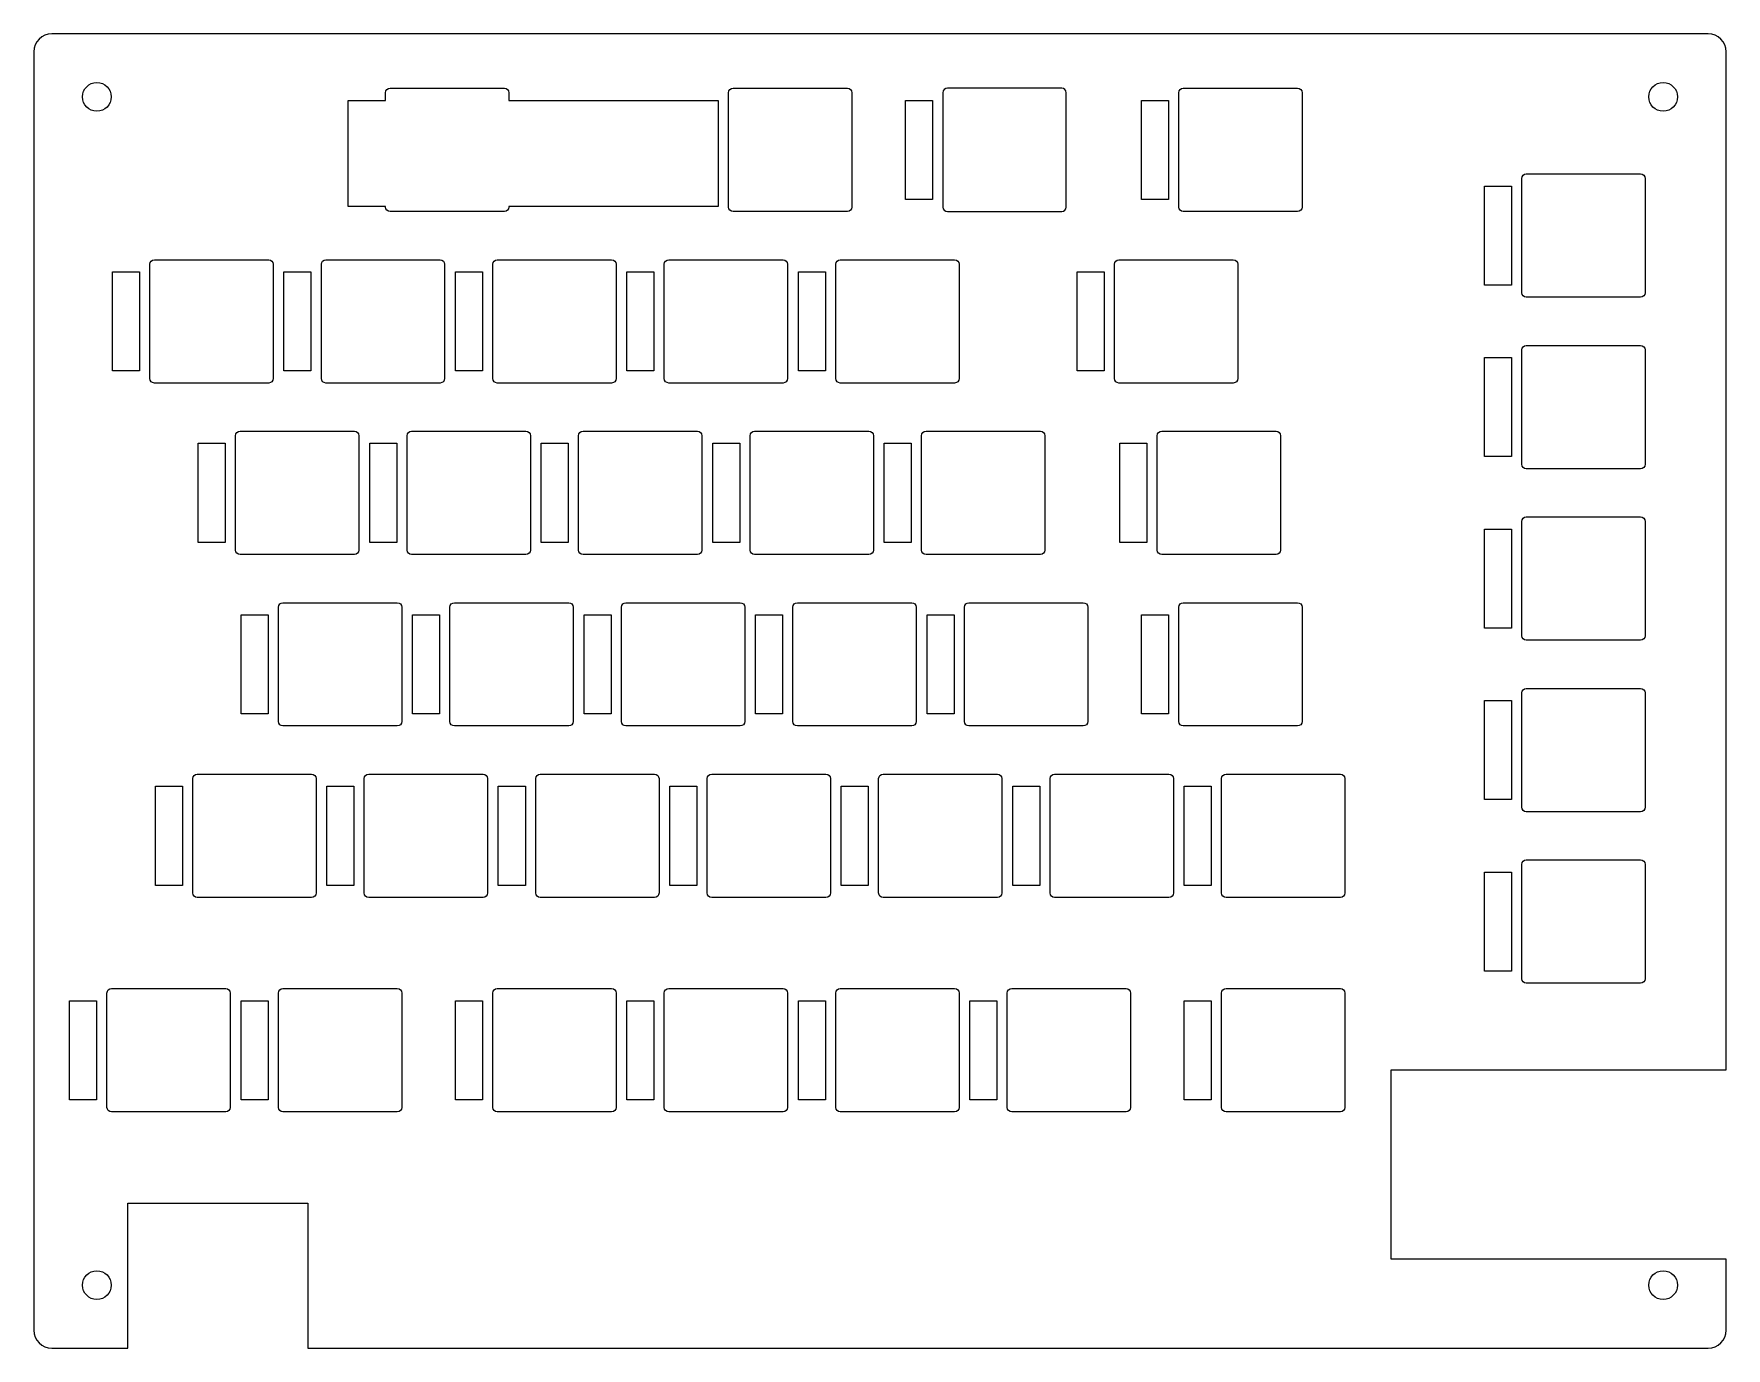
# Model space of a CAD drawing. Header units: millimetres. Extents: x -185 to 3, y -3 to 143.
import ezdxf

# ---------------------------------------------------------------- set-up
doc = ezdxf.new("R2010")
doc.units = ezdxf.units.MM
doc.layers.get('0').update_dxf_attribs({"linetype": 'CONTINUOUS'})

msp = doc.modelspace()

# ---------------------------------------------------------------- linework, layer by layer
for points in [[(-185, -1, 0.414213562), (-183, -3), (-174.56455, -3), (-174.56455, 13.09338), (-154.56455, 13.09338), (-154.56455, -3), (1.0005, -3, 0.414213562), (3.0005, -1), (3.0005, 6.9), (-34.21, 6.9), (-34.21, 27.9), (3.0005, 27.9), (3.0005, 141.0005, 0.414213562), (1.0005, 143.0005), (-183, 143.0005, 0.414213562), (-185, 141.0005)], [(-132.21875, 135.6125), (-108.96875, 135.6125), (-108.96875, 123.8125), (-132.21875, 123.8125), (-132.21875, 123.7625, -0.414213562), (-132.71875, 123.2625), (-145.41875, 123.2625, -0.414213562), (-145.91875, 123.7625), (-145.91875, 123.8125), (-150.06875, 123.8125), (-150.06875, 135.6125), (-145.91875, 135.6125), (-145.91875, 136.4625, -0.414213562), (-145.41875, 136.9625), (-132.71875, 136.9625, -0.414213562), (-132.21875, 136.4625)], [(-107.81875, 123.7625), (-107.81875, 136.4625, -0.414213562), (-107.31875, 136.9625), (-94.61875, 136.9625, -0.414213562), (-94.11875, 136.4625), (-94.11875, 123.7625, -0.414213562), (-94.61875, 123.2625), (-107.31875, 123.2625, -0.414213562)], [(-84.00625, 123.7625, 0.414213562), (-83.50625, 123.2625), (-70.80625, 123.2625, 0.414213562), (-70.30625, 123.7625), (-70.30625, 136.4625, 0.414213562), (-70.80625, 136.9625), (-83.50625, 136.9625, 0.414213562), (-84.00625, 136.4625)], [(-57.8125, 123.7625), (-57.8125, 136.4625, -0.414213562), (-57.3125, 136.9625), (-44.6125, 136.9625, -0.414213562), (-44.1125, 136.4625), (-44.1125, 123.7625, -0.414213562), (-44.6125, 123.2625), (-57.3125, 123.2625, -0.414213562)], [(-6.5125, 113.7375), (-19.2125, 113.7375, -0.414213562), (-19.7125, 114.2375), (-19.7125, 126.9375, -0.414213562), (-19.2125, 127.4375), (-6.5125, 127.4375, -0.414213562), (-6.0125, 126.9375), (-6.0125, 114.2375, -0.414213562)], [(-158.9125, 104.2125), (-171.6125, 104.2125, -0.414213562), (-172.1125, 104.7125), (-172.1125, 117.4125, -0.414213562), (-171.6125, 117.9125), (-158.9125, 117.9125, -0.414213562), (-158.4125, 117.4125), (-158.4125, 104.7125, -0.414213562)], [(-139.8625, 104.2125), (-152.5625, 104.2125, -0.414213562), (-153.0625, 104.7125), (-153.0625, 117.4125, -0.414213562), (-152.5625, 117.9125), (-139.8625, 117.9125, -0.414213562), (-139.3625, 117.4125), (-139.3625, 104.7125, -0.414213562)], [(-120.8125, 104.2125), (-133.5125, 104.2125, -0.414213562), (-134.0125, 104.7125), (-134.0125, 117.4125, -0.414213562), (-133.5125, 117.9125), (-120.8125, 117.9125, -0.414213562), (-120.3125, 117.4125), (-120.3125, 104.7125, -0.414213562)], [(-101.7625, 104.2125), (-114.4625, 104.2125, -0.414213562), (-114.9625, 104.7125), (-114.9625, 117.4125, -0.414213562), (-114.4625, 117.9125), (-101.7625, 117.9125, -0.414213562), (-101.2625, 117.4125), (-101.2625, 104.7125, -0.414213562)], [(-82.7125, 104.2125), (-95.4125, 104.2125, -0.414213562), (-95.9125, 104.7125), (-95.9125, 117.4125, -0.414213562), (-95.4125, 117.9125), (-82.7125, 117.9125, -0.414213562), (-82.2125, 117.4125), (-82.2125, 104.7125, -0.414213562)], [(-51.75625, 104.2125), (-64.45625, 104.2125, -0.414213562), (-64.95625, 104.7125), (-64.95625, 117.4125, -0.414213562), (-64.45625, 117.9125), (-51.75625, 117.9125, -0.414213562), (-51.25625, 117.4125), (-51.25625, 104.7125, -0.414213562)], [(-6.5125, 94.6875), (-19.2125, 94.6875, -0.414213562), (-19.7125, 95.1875), (-19.7125, 107.8875, -0.414213562), (-19.2125, 108.3875), (-6.5125, 108.3875, -0.414213562), (-6.0125, 107.8875), (-6.0125, 95.1875, -0.414213562)], [(-149.3875, 85.1625), (-162.0875, 85.1625, -0.414213562), (-162.5875, 85.6625), (-162.5875, 98.3625, -0.414213562), (-162.0875, 98.8625), (-149.3875, 98.8625, -0.414213562), (-148.8875, 98.3625), (-148.8875, 85.6625, -0.414213562)], [(-130.3375, 85.1625), (-143.0375, 85.1625, -0.414213562), (-143.5375, 85.6625), (-143.5375, 98.3625, -0.414213562), (-143.0375, 98.8625), (-130.3375, 98.8625, -0.414213562), (-129.8375, 98.3625), (-129.8375, 85.6625, -0.414213562)], [(-111.2875, 85.1625), (-123.9875, 85.1625, -0.414213562), (-124.4875, 85.6625), (-124.4875, 98.3625, -0.414213562), (-123.9875, 98.8625), (-111.2875, 98.8625, -0.414213562), (-110.7875, 98.3625), (-110.7875, 85.6625, -0.414213562)], [(-92.2375, 85.1625), (-104.9375, 85.1625, -0.414213562), (-105.4375, 85.6625), (-105.4375, 98.3625, -0.414213562), (-104.9375, 98.8625), (-92.2375, 98.8625, -0.414213562), (-91.7375, 98.3625), (-91.7375, 85.6625, -0.414213562)], [(-73.1875, 85.1625), (-85.8875, 85.1625, -0.414213562), (-86.3875, 85.6625), (-86.3875, 98.3625, -0.414213562), (-85.8875, 98.8625), (-73.1875, 98.8625, -0.414213562), (-72.6875, 98.3625), (-72.6875, 85.6625, -0.414213562)], [(-46.99375, 85.1625), (-59.69375, 85.1625, -0.414213562), (-60.19375, 85.6625), (-60.19375, 98.3625, -0.414213562), (-59.69375, 98.8625), (-46.99375, 98.8625, -0.414213562), (-46.49375, 98.3625), (-46.49375, 85.6625, -0.414213562)], [(-6.5125, 75.6375), (-19.2125, 75.6375, -0.414213562), (-19.7125, 76.1375), (-19.7125, 88.8375, -0.414213562), (-19.2125, 89.3375), (-6.5125, 89.3375, -0.414213562), (-6.0125, 88.8375), (-6.0125, 76.1375, -0.414213562)], [(-144.625, 66.1125), (-157.325, 66.1125, -0.414213562), (-157.825, 66.6125), (-157.825, 79.3125, -0.414213562), (-157.325, 79.8125), (-144.625, 79.8125, -0.414213562), (-144.125, 79.3125), (-144.125, 66.6125, -0.414213562)], [(-125.575, 66.1125), (-138.275, 66.1125, -0.414213562), (-138.775, 66.6125), (-138.775, 79.3125, -0.414213562), (-138.275, 79.8125), (-125.575, 79.8125, -0.414213562), (-125.075, 79.3125), (-125.075, 66.6125, -0.414213562)], [(-106.525, 66.1125), (-119.225, 66.1125, -0.414213562), (-119.725, 66.6125), (-119.725, 79.3125, -0.414213562), (-119.225, 79.8125), (-106.525, 79.8125, -0.414213562), (-106.025, 79.3125), (-106.025, 66.6125, -0.414213562)], [(-87.475, 66.1125), (-100.175, 66.1125, -0.414213562), (-100.675, 66.6125), (-100.675, 79.3125, -0.414213562), (-100.175, 79.8125), (-87.475, 79.8125, -0.414213562), (-86.975, 79.3125), (-86.975, 66.6125, -0.414213562)], [(-68.425, 66.1125), (-81.125, 66.1125, -0.414213562), (-81.625, 66.6125), (-81.625, 79.3125, -0.414213562), (-81.125, 79.8125), (-68.425, 79.8125, -0.414213562), (-67.925, 79.3125), (-67.925, 66.6125, -0.414213562)], [(-44.6125, 66.1125), (-57.3125, 66.1125, -0.414213562), (-57.8125, 66.6125), (-57.8125, 79.3125, -0.414213562), (-57.3125, 79.8125), (-44.6125, 79.8125, -0.414213562), (-44.1125, 79.3125), (-44.1125, 66.6125, -0.414213562)], [(-6.5125, 56.5875), (-19.2125, 56.5875, -0.414213562), (-19.7125, 57.0875), (-19.7125, 69.7875, -0.414213562), (-19.2125, 70.2875), (-6.5125, 70.2875, -0.414213562), (-6.0125, 69.7875), (-6.0125, 57.0875, -0.414213562)], [(-154.15, 47.0625), (-166.85, 47.0625, -0.414213562), (-167.35, 47.5625), (-167.35, 60.2625, -0.414213562), (-166.85, 60.7625), (-154.15, 60.7625, -0.414213562), (-153.65, 60.2625), (-153.65, 47.5625, -0.414213562)], [(-135.1, 47.0625), (-147.8, 47.0625, -0.414213562), (-148.3, 47.5625), (-148.3, 60.2625, -0.414213562), (-147.8, 60.7625), (-135.1, 60.7625, -0.414213562), (-134.6, 60.2625), (-134.6, 47.5625, -0.414213562)], [(-116.05, 47.0625), (-128.75, 47.0625, -0.414213562), (-129.25, 47.5625), (-129.25, 60.2625, -0.414213562), (-128.75, 60.7625), (-116.05, 60.7625, -0.414213562), (-115.55, 60.2625), (-115.55, 47.5625, -0.414213562)], [(-97, 47.0625), (-109.7, 47.0625, -0.414213562), (-110.2, 47.5625), (-110.2, 60.2625, -0.414213562), (-109.7, 60.7625), (-97, 60.7625, -0.414213562), (-96.5, 60.2625), (-96.5, 47.5625, -0.414213562)], [(-77.95, 47.0625), (-90.65, 47.0625, -0.414213562), (-91.15, 47.5625), (-91.15, 60.2625, -0.414213562), (-90.65, 60.7625), (-77.95, 60.7625, -0.414213562), (-77.45, 60.2625), (-77.45, 47.5625, -0.414213562)], [(-58.9, 47.0625), (-71.6, 47.0625, -0.414213562), (-72.1, 47.5625), (-72.1, 60.2625, -0.414213562), (-71.6, 60.7625), (-58.9, 60.7625, -0.414213562), (-58.4, 60.2625), (-58.4, 47.5625, -0.414213562)], [(-39.85, 47.0625), (-52.55, 47.0625, -0.414213562), (-53.05, 47.5625), (-53.05, 60.2625, -0.414213562), (-52.55, 60.7625), (-39.85, 60.7625, -0.414213562), (-39.35, 60.2625), (-39.35, 47.5625, -0.414213562)], [(-6.5125, 37.5375), (-19.2125, 37.5375, -0.414213562), (-19.7125, 38.0375), (-19.7125, 50.7375, -0.414213562), (-19.2125, 51.2375), (-6.5125, 51.2375, -0.414213562), (-6.0125, 50.7375), (-6.0125, 38.0375, -0.414213562)], [(-163.675, 23.25), (-176.375, 23.25, -0.414213562), (-176.875, 23.75), (-176.875, 36.45, -0.414213562), (-176.375, 36.95), (-163.675, 36.95, -0.414213562), (-163.175, 36.45), (-163.175, 23.75, -0.414213562)], [(-144.625, 23.25), (-157.325, 23.25, -0.414213562), (-157.825, 23.75), (-157.825, 36.45, -0.414213562), (-157.325, 36.95), (-144.625, 36.95, -0.414213562), (-144.125, 36.45), (-144.125, 23.75, -0.414213562)], [(-120.8125, 23.25), (-133.5125, 23.25, -0.414213562), (-134.0125, 23.75), (-134.0125, 36.45, -0.414213562), (-133.5125, 36.95), (-120.8125, 36.95, -0.414213562), (-120.3125, 36.45), (-120.3125, 23.75, -0.414213562)], [(-101.7625, 23.25), (-114.4625, 23.25, -0.414213562), (-114.9625, 23.75), (-114.9625, 36.45, -0.414213562), (-114.4625, 36.95), (-101.7625, 36.95, -0.414213562), (-101.2625, 36.45), (-101.2625, 23.75, -0.414213562)], [(-82.7125, 23.25), (-95.4125, 23.25, -0.414213562), (-95.9125, 23.75), (-95.9125, 36.45, -0.414213562), (-95.4125, 36.95), (-82.7125, 36.95, -0.414213562), (-82.2125, 36.45), (-82.2125, 23.75, -0.414213562)], [(-63.6625, 23.25), (-76.3625, 23.25, -0.414213562), (-76.8625, 23.75), (-76.8625, 36.45, -0.414213562), (-76.3625, 36.95), (-63.6625, 36.95, -0.414213562), (-63.1625, 36.45), (-63.1625, 23.75, -0.414213562)], [(-39.85, 23.25), (-52.55, 23.25, -0.414213562), (-53.05, 23.75), (-53.05, 36.45, -0.414213562), (-52.55, 36.95), (-39.85, 36.95, -0.414213562), (-39.35, 36.45), (-39.35, 23.75, -0.414213562)]]:
    msp.add_lwpolyline(points, format="xyb", close=True)
for points in [[(-88.15625, 124.6125), (-88.15625, 135.6125), (-85.15625, 135.6125), (-85.15625, 124.6125)], [(-58.9625, 124.6125), (-61.9625, 124.6125), (-61.9625, 135.6125), (-58.9625, 135.6125)], [(-23.8625, 115.0875), (-23.8625, 126.0875), (-20.8625, 126.0875), (-20.8625, 115.0875)], [(-176.2625, 105.5625), (-176.2625, 116.5625), (-173.2625, 116.5625), (-173.2625, 105.5625)], [(-157.2125, 105.5625), (-157.2125, 116.5625), (-154.2125, 116.5625), (-154.2125, 105.5625)], [(-138.1625, 105.5625), (-138.1625, 116.5625), (-135.1625, 116.5625), (-135.1625, 105.5625)], [(-119.1125, 105.5625), (-119.1125, 116.5625), (-116.1125, 116.5625), (-116.1125, 105.5625)], [(-100.0625, 105.5625), (-100.0625, 116.5625), (-97.0625, 116.5625), (-97.0625, 105.5625)], [(-69.10625, 116.5625), (-66.10625, 116.5625), (-66.10625, 105.5625), (-69.10625, 105.5625)], [(-23.8625, 96.0375), (-23.8625, 107.0375), (-20.8625, 107.0375), (-20.8625, 96.0375)], [(-166.7375, 86.5125), (-166.7375, 97.5125), (-163.7375, 97.5125), (-163.7375, 86.5125)], [(-147.6875, 86.5125), (-147.6875, 97.5125), (-144.6875, 97.5125), (-144.6875, 86.5125)], [(-128.6375, 86.5125), (-128.6375, 97.5125), (-125.6375, 97.5125), (-125.6375, 86.5125)], [(-109.5875, 86.5125), (-109.5875, 97.5125), (-106.5875, 97.5125), (-106.5875, 86.5125)], [(-90.5375, 86.5125), (-90.5375, 97.5125), (-87.5375, 97.5125), (-87.5375, 86.5125)], [(-64.34375, 86.5125), (-64.34375, 97.5125), (-61.34375, 97.5125), (-61.34375, 86.5125)], [(-23.8625, 76.9875), (-23.8625, 87.9875), (-20.8625, 87.9875), (-20.8625, 76.9875)], [(-161.975, 78.4625), (-158.975, 78.4625), (-158.975, 67.4625), (-161.975, 67.4625)], [(-142.925, 78.4625), (-139.925, 78.4625), (-139.925, 67.4625), (-142.925, 67.4625)], [(-123.875, 78.4625), (-120.875, 78.4625), (-120.875, 67.4625), (-123.875, 67.4625)], [(-104.825, 78.4625), (-101.825, 78.4625), (-101.825, 67.4625), (-104.825, 67.4625)], [(-85.775, 67.4625), (-85.775, 78.4625), (-82.775, 78.4625), (-82.775, 67.4625)], [(-61.9625, 67.4625), (-61.9625, 78.4625), (-58.9625, 78.4625), (-58.9625, 67.4625)], [(-23.8625, 57.9375), (-23.8625, 68.9375), (-20.8625, 68.9375), (-20.8625, 57.9375)], [(-171.5, 59.4125), (-168.5, 59.4125), (-168.5, 48.4125), (-171.5, 48.4125)], [(-152.45, 59.4125), (-149.45, 59.4125), (-149.45, 48.4125), (-152.45, 48.4125)], [(-133.4, 59.4125), (-130.4, 59.4125), (-130.4, 48.4125), (-133.4, 48.4125)], [(-114.35, 59.4125), (-111.35, 59.4125), (-111.35, 48.4125), (-114.35, 48.4125)], [(-95.3, 59.4125), (-92.3, 59.4125), (-92.3, 48.4125), (-95.3, 48.4125)], [(-76.25, 59.4125), (-73.25, 59.4125), (-73.25, 48.4125), (-76.25, 48.4125)], [(-57.2, 48.4125), (-57.2, 59.4125), (-54.2, 59.4125), (-54.2, 48.4125)], [(-23.8625, 38.8875), (-23.8625, 49.8875), (-20.8625, 49.8875), (-20.8625, 38.8875)], [(-181.025, 35.6), (-178.025, 35.6), (-178.025, 24.6), (-181.025, 24.6)], [(-158.975, 24.6), (-161.975, 24.6), (-161.975, 35.6), (-158.975, 35.6)], [(-135.1625, 35.6), (-135.1625, 24.6), (-138.1625, 24.6), (-138.1625, 35.6)], [(-116.1125, 35.6), (-116.1125, 24.6), (-119.1125, 24.6), (-119.1125, 35.6)], [(-97.0625, 35.6), (-97.0625, 24.6), (-100.0625, 24.6), (-100.0625, 35.6)], [(-78.0125, 24.6), (-81.0125, 24.6), (-81.0125, 35.6), (-78.0125, 35.6)], [(-57.2, 24.6), (-57.2, 35.6), (-54.2, 35.6), (-54.2, 24.6)]]:
    msp.add_lwpolyline(points, close=True)
for centre in [(-178, 136), (-4, 136), (-178, 4), (-4, 4)]:
    msp.add_circle(centre, 1.6)

doc.saveas('drawing.dxf')
